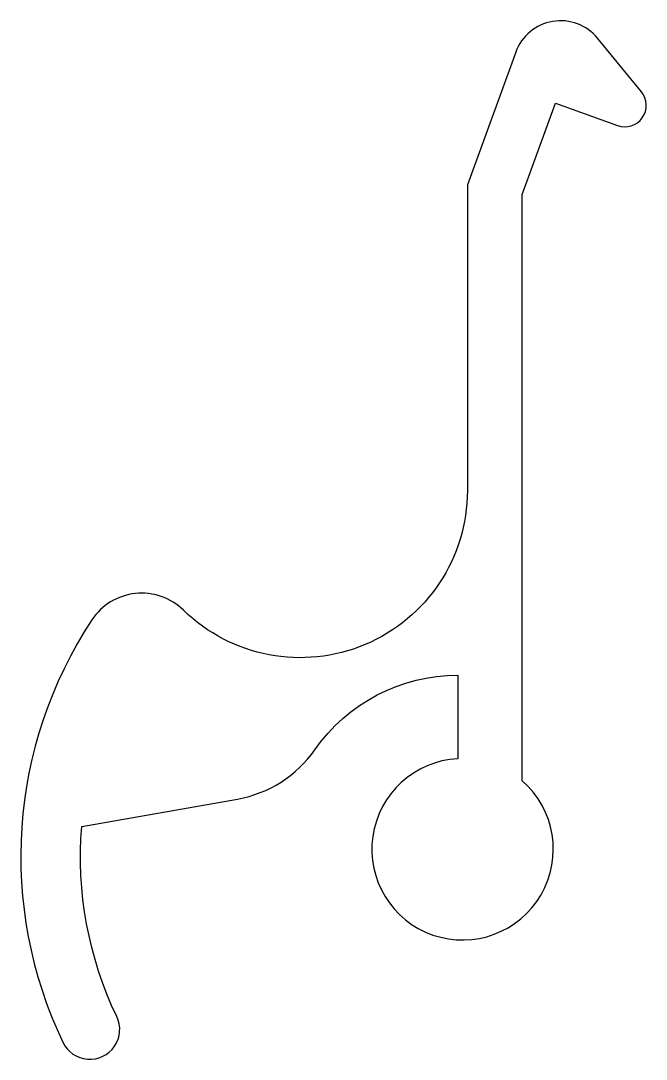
# Model space of a CAD drawing. Extents: x 1419 to 1445.2, y -24.4 to 19.1.
import ezdxf

# ---------------------------------------------------------------- set-up
doc = ezdxf.new("R2010")
doc.units = 0
doc.header["$LTSCALE"] = 15
doc.layers.get('0').update_dxf_attribs({"linetype": 'CONTINUOUS'})

msp = doc.modelspace()

# ---------------------------------------------------------------- linework, layer by layer
msp.add_lwpolyline([(1444.978, 16.135), (1443.144, 18.375, 0.581291), (1439.717, 17.793), (1437.692, 12.232), (1437.692, -0.57, -0.663846), (1425.802, -5.579, 0.471027), (1421.969, -5.99, 0.263341), (1420.757, -23.68, 1), (1423.012, -22.6, -0.132912), (1421.544, -14.637), (1428.072, -13.49, 0.199434), (1431.306, -11.427, -0.245079), (1437.292, -8.306), (1437.292, -11.801, 5.125867), (1439.992, -12.734), (1439.992, 11.826), (1441.388, 15.66), (1443.983, 14.716, 0.758415)], format="xyb", close=True)

doc.saveas('drawing.dxf')
